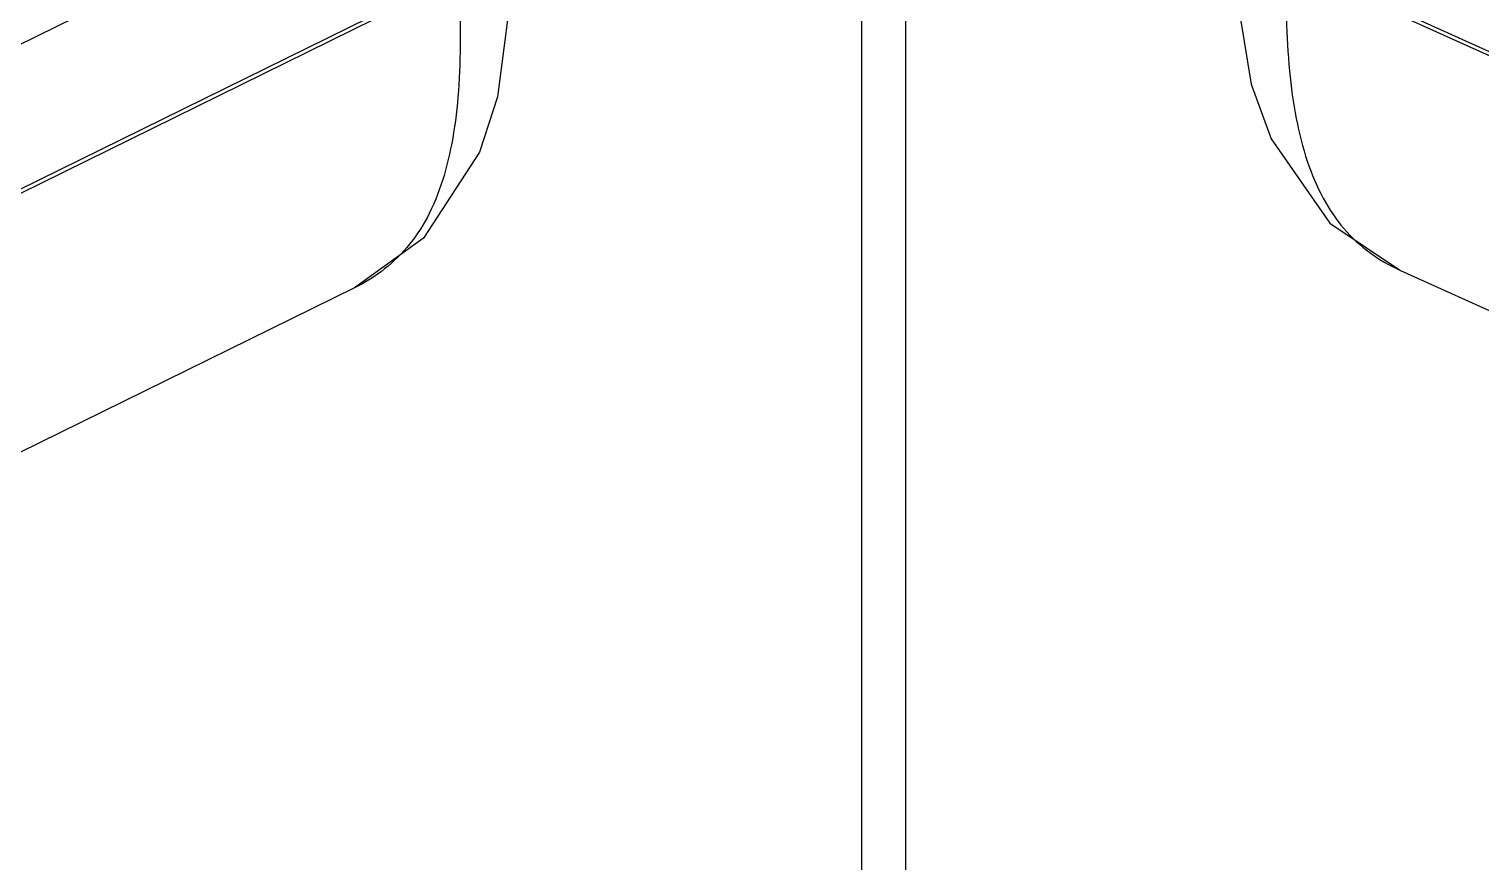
# Model space of a CAD drawing. Header units: metres. Extents: x 420822 to 421453, y 1458172 to 1458620.
# Drawn here: x 421385.146 to 421385.97, y 1458449.685 to 1458450.158 of the extents above; entities that cross this region are included whole.
import ezdxf

# ---------------------------------------------------------------- set-up
doc = ezdxf.new("R2010")
doc.units = ezdxf.units.M
doc.header["$MEASUREMENT"] = 0
doc.layers.add('ASSEM_MEMBER_1', color=7, linetype='CONTINUOUS')
doc.layers.add('Standard', color=7, linetype='CONTINUOUS')

# ---------------------------------------------------------------- blocks, each defined once
blk = doc.blocks.new('CCTV')
at = {"layer": 'ASSEM_MEMBER_1', "color": 7, "linetype": 'Continuous'}
for p, q in [((-3.3218, 13.8054), (-0.8582, 15.0179)), ((0.9748, 14.6646), (3.1355, 13.6887)), ((0.98, 14.653), (3.1405, 13.6773)), ((-0.9781, 14.6205), (-3.105, 13.5737)), ((-0.9733, 14.6323), (-3.1004, 13.5853)), ((1.1994, 13.9754), (1.1995, 13.9754)), ((1.1995, 13.9754), (2.1334, 13.5536)), ((-1.175, 13.936), (-2.0944, 13.4835)), ((-1.1749, 13.936), (-1.175, 13.936))]:
    blk.add_line(p, q, dxfattribs=at)
for points in [[(0.8144, 15.0182), (0.8121, 14.6937), (0.8606, 14.398), (0.9057, 14.2738), (1.0389, 14.0826), (1.1995, 13.9754)], [(-0.8247, 14.991), (-0.8117, 14.6668), (-0.8503, 14.3696), (-0.8913, 14.244), (-1.018, 14.0485), (-1.175, 13.936)]]:
    blk.add_lwpolyline(points, dxfattribs=at)
for points in [[(0.9402, 14.6738), (0.9393, 14.6315), (0.9391, 14.5495), (0.9457, 14.4311), (0.9604, 14.3226), (0.9847, 14.2253), (1.0201, 14.1403), (1.0678, 14.0692), (1.128, 14.0132), (1.175, 13.9864), (1.1994, 13.9754)], [(-0.939, 14.6426), (-0.9367, 14.6004), (-0.9338, 14.5184), (-0.9364, 14.3999), (-0.9476, 14.291), (-0.9686, 14.1929), (-1.0011, 14.1068), (-1.0465, 14.0342), (-1.1048, 13.9762), (-1.1508, 13.9479), (-1.1749, 13.936)]]:
    blk.add_open_spline(points, degree=3, knots=[0, 0, 0, 0, 0.160734, 0.310947, 0.449435, 0.575769, 0.690717, 0.796784, 0.898234, 1, 1, 1, 1], dxfattribs=at)
at = {"layer": 'Standard'}
for p, q in [((-0.0243, 16.1405), (-0.0243, 0.2543)), ((0.0757, 16.1405), (0.0757, 0.2543))]:
    blk.add_line(p, q, dxfattribs=at)

msp = doc.modelspace()

# ---------------------------------------------------------------- block references
at = {"layer": 'Standard', "xscale": 0.25, "yscale": 0.25, "zscale": 0.25}
msp.add_blockref('CCTV', (421385.62489, 1458446.52684), dxfattribs=at)

doc.saveas('drawing.dxf')
